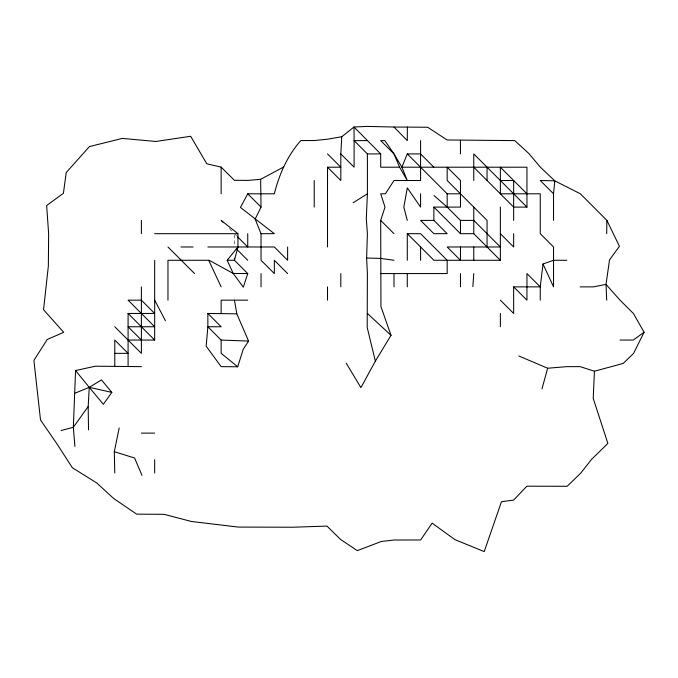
<?xml version="1.0" encoding="UTF-8"?>
<svg xmlns="http://www.w3.org/2000/svg" width="678" height="678" viewBox="0 0 678 678"><rect width="100%" height="100%" fill="white"/><g stroke="black" fill="none" stroke-linecap="round" stroke-linejoin="round"><path stroke-width="0.51" stroke-dasharray="3.39 2.54" d="M229.274 228.511L232.969 232.207M235.181 234.427L236.664 235.902M234.444 234.707L234.444 245.961"/><path stroke-width="1.02" d="M393.969 127.032L407.351 127.1L407.292 140.617L393.969 127.032L367.315 126.405L354.009 127.006L341.771 136.727L327.245 139.236L314.177 140.558L300.863 140.524C287.506 155.525 279.133 174.432 274.336 193.798L247.741 193.798L240.47 207.476L274.336 233.681L261.038 233.681L255.14 219.087L261.038 207.095L260.64 179.297L283.658 167.034M606.717 233.681L606.852 220.35L580.343 193.772L554.79 180.848L540.358 167.169L528.738 153.406L514.746 140.6L447.107 139.982L427.674 127.252L407.351 127.1M399.596 167.203L393.994 153.914L380.697 140.617L384.841 140.617L393.994 153.914L401.885 167.203L407.292 180.501L399.596 167.203L380.697 167.203L380.697 153.914L354.009 127.006L354.102 140.617L367.4 153.914L367.4 193.798L366.298 218.579L367.4 233.681L366.62 258.021L367.4 273.573L367.188 327.389L375.358 361.145L360.933 387.647L346.238 363.196M74.902 446.412L73.334 427.276L75.572 370.544L95.344 366.196L141.38 366.637M606.852 220.35L619.446 246.275L609.514 259.937L606.005 284.413L620.065 300.185L633.422 313.524L644.1 332.237L633.566 353.424L623.133 363.459L594.453 371.213L593.199 398.333L607.878 443.412L591.496 459.421L580.893 472.947L567.181 486.27L526.857 486.202L513.636 500.084L501.457 501.737L484.219 551.595L454.887 539.612L432.123 523.128L420.657 539.968L394.079 540.019L381.392 541.459L357.314 550.621L340.619 539.493L326.966 526.086L292.972 527.221L238.325 527.077L191.467 521.484L163.991 514.314L136.625 514.144L113.573 498.415L96.852 483.024L72.36 467.744L57.24 444.293L40.519 419.97L33.9 360.399L47.265 339.432L63.715 332.347L43.536 309.702L48.35 266.115L48.638 233.834L46.646 205.527L63.401 193.298L66.232 172.526L89.445 146.567L122.345 138.405L155.796 141.473L190.662 136.278L206.782 163.788L221.138 167.119L234.402 180.314L248.14 180.39L260.64 179.297M88.521 429.886L88.191 406.529L89.25 387.333L75.572 370.544M327.516 153.914L340.814 167.203L327.516 167.203L340.814 180.501L340.814 153.914L341.771 136.727M472.863 286.65L473.769 273.573M553.536 193.798L554.79 180.848L540.247 180.501L553.536 193.798L553.536 220.392M566.833 260.276L553.536 260.276L543.01 263.996L540.247 286.87L540.247 300.159M114.785 473.007L114.311 451.684L119.201 427.928M237.953 246.978L234.444 260.276L247.741 273.573L243.309 287.167L233.207 273.437L227.155 260.276L237.953 246.978L237.953 233.681L221.147 220.392L223.367 222.604M541.968 388.85L547.655 368.239L566.833 366.637L580.131 366.637L594.453 371.213M236.817 313.829L207.858 313.456L207.858 326.754L206.18 346.238L221.147 366.637L237.69 366.781L243.3 349.119L248.58 341.093L236.817 313.829L234.444 300.159M375.358 361.145L391.02 335.339L380.943 306.617L380.697 220.392L385.011 207.095L380.697 193.798L385.426 193.798L393.994 180.501L420.58 180.501L420.58 140.617M433.878 167.203L420.58 153.914L407.292 153.914L401.885 167.203L526.95 167.203L526.95 207.095L513.653 207.095L473.769 167.203M111.811 392.393L89.25 387.333L101.488 379.934L111.811 392.393L103.361 404.308L89.25 387.333L74.902 393.232M88.191 406.529L73.334 427.276L61.181 430.496M644.1 332.237L633.311 340.051L620.014 340.051M353.136 202.764L367.4 193.798M367.4 140.617L354.102 140.617L354.102 167.203L340.814 153.914M367.4 153.914L380.697 153.914M500.356 180.501L513.653 180.501L513.653 220.392M407.292 153.914L447.175 193.798L460.472 193.798M433.878 220.392L420.58 220.392L433.878 233.681L447.175 233.681L433.878 220.392L433.878 207.095L460.472 207.095L460.472 180.501L447.175 167.203L447.175 180.501L487.058 220.392L487.058 246.978M434.03 195.552L447.175 207.095L460.472 220.392L473.769 220.392L500.356 246.978L447.175 246.978L460.472 260.276L460.472 246.978M154.669 233.681L237.953 233.681M407.292 260.276L407.292 233.681L420.58 233.681L447.175 260.276L447.175 273.573L380.697 273.573M433.878 207.095L460.472 233.681L473.769 233.681L500.356 260.276L500.356 207.095M180.984 246.978L193.077 246.978M207.858 246.978L274.336 246.978L287.625 260.276L287.625 246.978M227.155 260.276L234.444 260.276L234.444 258.233M500.356 260.276L433.878 260.276L407.292 233.681M513.653 286.87L540.247 286.87L526.95 273.573L526.95 300.159L513.653 286.87L513.653 313.456L500.356 300.159M580.131 286.87L593.428 286.87L606.005 284.413L606.717 300.159M247.741 300.159L221.147 300.159L221.147 313.456M128.083 366.637L128.083 313.456L154.669 313.456L141.38 300.159L128.083 300.159L154.669 326.754L128.083 326.754L141.38 340.051M128.083 340.051L154.669 340.051L154.669 260.276M114.785 353.348L128.083 353.348L114.785 340.051L114.785 366.637M141.38 433.115L154.669 433.115M247.741 273.573L233.207 273.437L209.155 260.276L167.966 260.276L167.966 300.159M366.62 258.021L380.629 258.411L393.994 260.276M207.858 313.456L221.147 326.754L207.858 326.754L221.147 340.051L248.58 341.093M114.311 451.684L134.6 458.006L141.973 475.363M518.882 355.992L547.655 368.239M237.69 366.781L221.147 353.348L221.147 340.051M367.4 313.456L391.02 335.339M526.95 193.798L500.356 167.203L500.356 193.798L540.247 193.798L540.247 233.681L553.536 246.978L553.536 286.87L543.01 263.996M526.95 207.095L473.769 153.914L473.769 180.501M500.356 233.681L513.653 246.978L513.653 233.681M380.697 220.392L393.994 233.681M247.741 193.798L261.038 207.095M287.625 273.573L274.336 260.276L274.336 273.573L261.038 260.276L261.038 233.681M237.402 236.639L247.741 246.978L247.741 233.681M236.664 249.199L247.741 260.276M167.966 246.978L194.561 273.573M128.083 313.456L154.669 340.051M114.785 326.754L141.38 353.348L141.38 286.87M154.669 300.159L165.457 320.779M208.824 260.572L221.147 286.87M407.292 220.392L403.825 207.095L407.292 187.865L420.58 207.095L420.58 193.798M460.421 140.278L460.472 153.914M221.138 167.119L221.147 193.798M500.356 313.456L500.356 326.754M487.058 167.203L487.058 180.501M473.769 207.095L473.769 233.681M473.769 246.978L473.769 260.276M460.472 220.392L460.472 233.681M460.472 273.573L460.472 286.87M447.175 193.798L447.175 207.095M420.58 246.978L420.58 260.276M407.292 273.573L407.292 286.87M393.994 273.573L393.994 286.87M340.814 273.573L340.814 286.87M327.516 167.203L327.516 246.978M327.516 286.87L327.516 300.159M314.219 180.501L314.219 207.095M261.038 273.573L261.038 286.87M154.669 459.709L154.669 473.007M141.38 220.392L141.38 233.681"/></g></svg>
